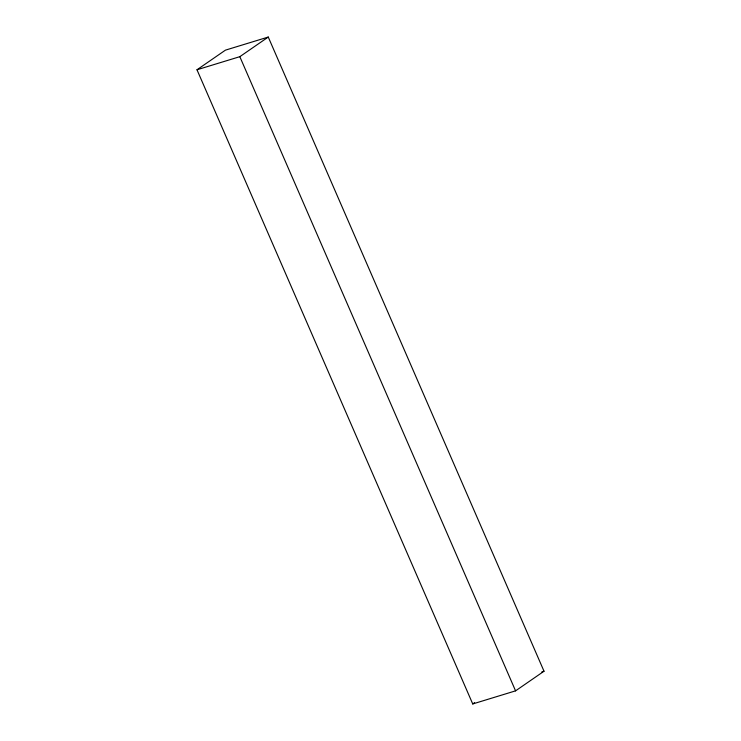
<?xml version="1.0" encoding="UTF-8"?>
<svg xmlns="http://www.w3.org/2000/svg" width="741" height="741" viewBox="0 0 741 741"><rect width="100%" height="100%" fill="white"/><g stroke="black" fill="none" stroke-linecap="round" stroke-linejoin="round"><path stroke-width="1.11" d="M196.986 69.774L225.431 50.147L268.261 37.05L544.014 671.226L515.569 690.853L472.739 703.95L196.986 69.774L239.825 56.677L268.261 37.05M472.739 703.95L474.629 702.644M541.819 671.902L544.014 671.226M239.825 56.677L515.569 690.853"/></g></svg>
